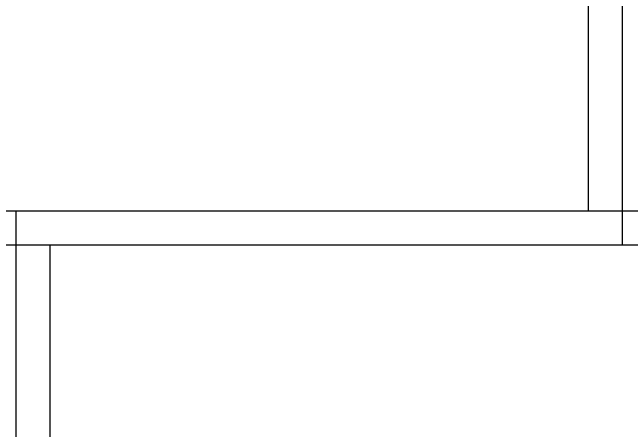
# Model space of a CAD drawing. Header units: millimetres. Extents: x -1288794 to 2153086, y -2701644 to -1428868.
# Drawn here: x 1839506 to 1843148, y -1483123 to -1480662 of the extents above; entities that cross this region are included whole.
import ezdxf

# ---------------------------------------------------------------- set-up
doc = ezdxf.new("R2010")
doc.units = ezdxf.units.MM
doc.header["$LTSCALE"] = 100
doc.layers.add('AC-CHR', color=60, linetype='Continuous')
doc.layers.add('AC-CHS', color=30, linetype='Continuous')

msp = doc.modelspace()

# ---------------------------------------------------------------- linework, layer by layer
at = {"layer": 'AC-CHR'}
for p, q in [((1843092.3, -1479199.7), (1843092.3, -1482029.9)), ((1837985.3, -1482029.9), (1850162.3, -1482029.9)), ((1839726.9, -1482029.9), (1839726.9, -1500119.9))]:
    msp.add_line(p, q, dxfattribs=at)
at = {"layer": 'AC-CHS'}
for p, q in [((1842892.3, -1478999.7), (1842892.3, -1481829.9)), ((1837985.3, -1481829.9), (1849962.3, -1481829.9)), ((1839526.9, -1481829.9), (1839526.9, -1500319.9))]:
    msp.add_line(p, q, dxfattribs=at)

doc.saveas('drawing.dxf')
